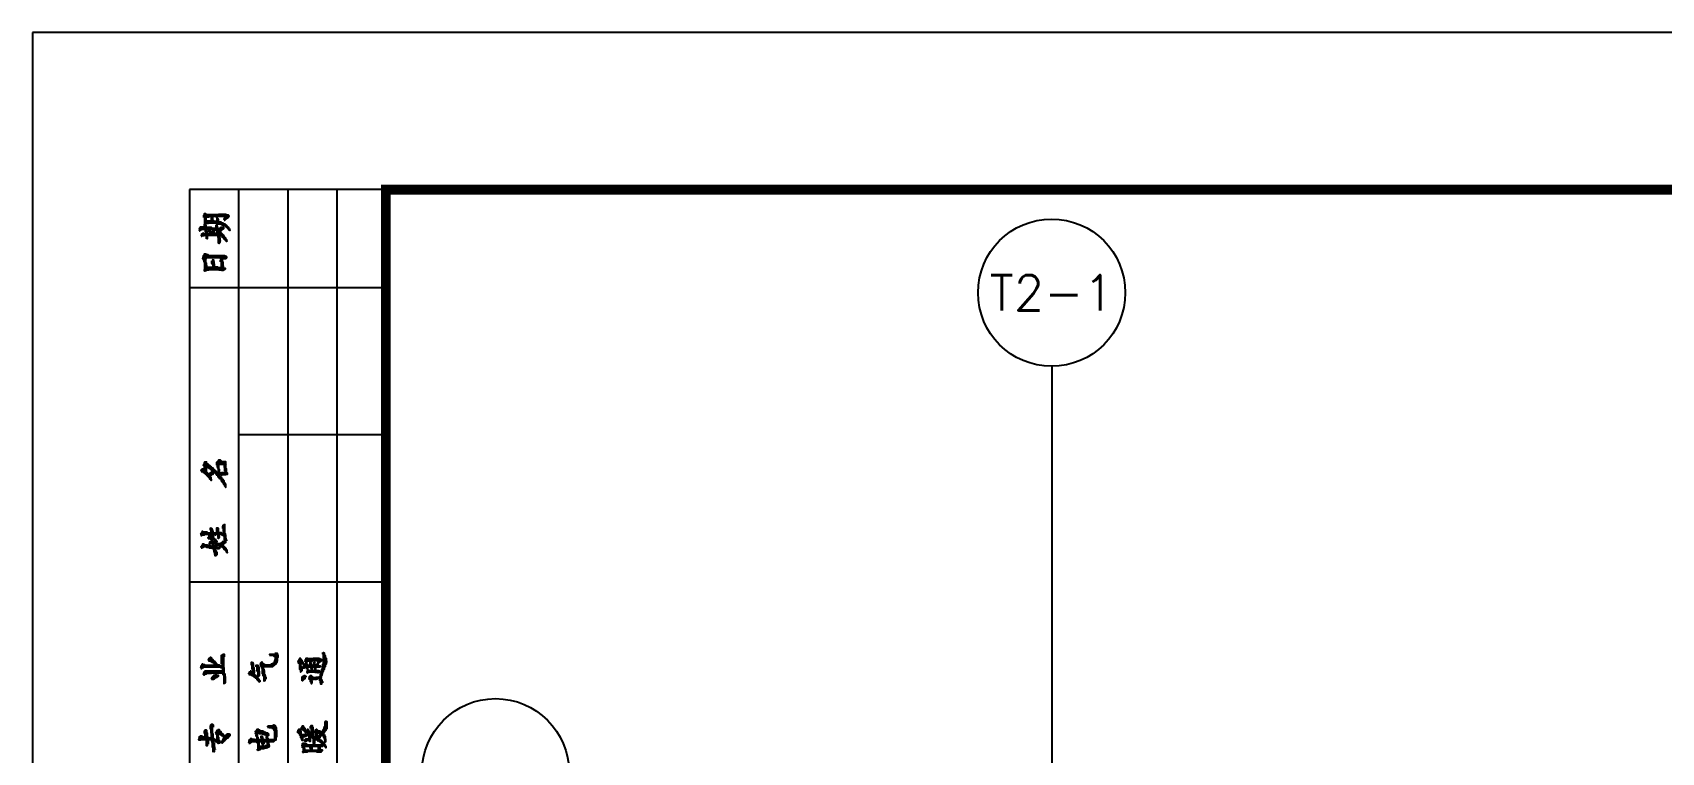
# Model space of a CAD drawing. Header units: inches. Extents: x -10386 to 73614, y -7144 to 52256.
# Drawn here: x -10386 to 6214, y 44922 to 52256 of the extents above; entities that cross this region are included whole.
import ezdxf
from ezdxf.enums import TextEntityAlignment as Align

# ---------------------------------------------------------------- set-up
doc = ezdxf.new("R2010")
doc.units = ezdxf.units.IN
doc.header["$MEASUREMENT"] = 0
doc.layers.add('arch', color=8, linetype='Continuous')
doc.layers.add('TITLE_BLOCK_A1$0$TITLE', color=7, linetype='Continuous')
doc.layers.add('Viewpoint', color=8, linetype='Continuous', plot=False)
doc.styles.add('C-1205-1217-T2 PLAN$0$TXT4', font='romans.shx', dxfattribs={"height": 360})

msp = doc.modelspace()

# ---------------------------------------------------------------- linework, layer by layer
at = {"layer": 'arch', "ltscale": 0.02}
msp.add_lwpolyline([(0, 48856.2), (0, -1780)], dxfattribs=at)
at = {"layer": 'arch', "linetype": 'Continuous'}
for centre in [(0, 49606.2), (-5668.1, 44720)]:
    msp.add_circle(centre, 750, dxfattribs=at)
at = {"layer": 'TITLE_BLOCK_A1$0$TITLE'}
for p, q in [((-10385.9, 52256.5), (-10385.9, -7143.5)), ((73614.1, 52256.5), (-10385.9, 52256.5)), ((-6785.9, 50656.5), (-8785.9, 50656.5)), ((-6785.9, 50656.5), (-8785.9, 50656.5)), ((-8785.9, 50656.5), (-8785.9, 37656.5)), ((-8285.9, 50656.5), (-8285.9, 38656.5)), ((-7785.9, 50656.5), (-7785.9, 38656.5)), ((-7285.9, 50656.5), (-7285.9, 38656.5)), ((-6785.9, 49656.5), (-8785.9, 49656.5)), ((-6785.9, 48156.5), (-8285.9, 48156.5)), ((-6785.9, 46656.5), (-8785.9, 46656.5))]:
    msp.add_line(p, q, dxfattribs=at)
at = {"layer": 'TITLE_BLOCK_A1$0$TITLE', "const_width": 100}
msp.add_lwpolyline([(-6785.9, 50656.5), (-6785.9, -5543.5), (72114.1, -5543.5), (72114.1, 50656.5), (-6785.9, 50656.5)], dxfattribs=at)
at = {"layer": 'TITLE_BLOCK_A1$0$TITLE'}
for points in [[(-8689.1, 50237), (-8683.6, 50237), (-8678.2, 50242.4), (-8672.7, 50242.4), (-8689.1, 50242.4), (-8683.6, 50247.9), (-8667.2, 50247.9), (-8661.8, 50253.4), (-8683.6, 50253.4), (-8601.6, 50253.4), (-8519.6, 50253.4), (-8497.7, 50253.4), (-8497.7, 50258.9), (-8579.7, 50258.9), (-8661.8, 50258.9), (-8683.6, 50258.9), (-8683.6, 50264.3), (-8601.6, 50264.3), (-8519.6, 50264.3), (-8497.7, 50264.3), (-8497.7, 50269.8), (-8497.7, 50275.3), (-8503.2, 50269.8), (-8503.2, 50351.8), (-8503.2, 50373.7), (-8508.6, 50368.2), (-8508.6, 50373.7), (-8508.6, 50291.7), (-8508.6, 50220.6), (-8503.2, 50215.1), (-8503.2, 50187.8), (-8503.2, 50247.9), (-8497.7, 50247.9), (-8497.7, 50171.4), (-8492.2, 50165.9), (-8492.2, 50111.2), (-8492.2, 50193.2), (-8492.2, 50242.4), (-8492.2, 50193.2), (-8486.8, 50193.2), (-8486.8, 50111.2), (-8481.3, 50111.2), (-8481.3, 50176.8), (-8481.3, 50165.9), (-8475.8, 50165.9), (-8475.8, 50116.7), (-8475.8, 50133.1), (-8470.4, 50133.1), (-8470.4, 50138.5)], [(-8678.2, 50269.8), (-8596.1, 50269.8), (-8563.3, 50269.8), (-8612.5, 50269.8), (-8612.5, 50275.3), (-8678.2, 50275.3), (-8634.4, 50275.3), (-8634.4, 50280.7), (-8634.4, 50302.6), (-8628.9, 50308.1), (-8628.9, 50280.7), (-8628.9, 50362.8), (-8628.9, 50412), (-8623.5, 50412), (-8623.5, 50329.9), (-8623.5, 50308.1), (-8618, 50308.1), (-8618, 50390.1), (-8618, 50406.5), (-8612.5, 50406.5)], [(-8639.9, 50373.7), (-8639.9, 50395.6), (-8634.4, 50401), (-8634.4, 50412), (-8634.4, 50357.3)], [(-8612.5, 50379.2), (-8585.2, 50379.2), (-8579.7, 50384.6), (-8612.5, 50384.6), (-8530.5, 50384.6), (-8448.5, 50384.6), (-8382.9, 50384.6), (-8388.3, 50390.1), (-8470.4, 50390.1), (-8552.4, 50390.1), (-8612.5, 50390.1), (-8612.5, 50395.6), (-8530.5, 50395.6), (-8448.5, 50395.6), (-8388.3, 50395.6), (-8404.7, 50395.6), (-8404.7, 50401), (-8486.8, 50401), (-8568.8, 50401), (-8612.5, 50401)], [(-8612.5, 50324.5), (-8530.5, 50324.5), (-8464.9, 50324.5), (-8492.2, 50324.5), (-8492.2, 50329.9), (-8492.2, 50351.8), (-8497.7, 50346.4), (-8497.7, 50329.9), (-8497.7, 50362.8), (-8497.7, 50308.1), (-8492.2, 50308.1)], [(-8612.5, 50329.9), (-8530.5, 50329.9), (-8519.6, 50329.9), (-8546.9, 50329.9), (-8546.9, 50335.4), (-8612.5, 50335.4), (-8612.5, 50340.9)], [(-8612.5, 50313.5), (-8596.1, 50313.5), (-8590.7, 50319), (-8612.5, 50319), (-8530.5, 50319), (-8453.9, 50319), (-8448.5, 50313.5), (-8443, 50313.5), (-8525, 50313.5), (-8563.3, 50313.5)], [(-8563.3, 50340.9), (-8563.3, 50379.2), (-8557.9, 50379.2), (-8557.9, 50340.9), (-8552.4, 50340.9), (-8552.4, 50373.7), (-8552.4, 50346.4), (-8546.9, 50346.4), (-8546.9, 50340.9)], [(-8492.2, 50313.5), (-8503.2, 50302.6)], [(-8492.2, 50406.5), (-8415.7, 50406.5)], [(-8486.8, 50308.1), (-8426.6, 50308.1), (-8421.1, 50302.6), (-8464.9, 50302.6), (-8453.9, 50302.6), (-8453.9, 50297.1), (-8415.7, 50297.1), (-8410.2, 50291.7), (-8404.7, 50291.7), (-8443, 50291.7), (-8426.6, 50291.7), (-8426.6, 50286.2), (-8404.7, 50286.2), (-8399.3, 50280.7), (-8421.1, 50280.7), (-8415.7, 50275.3)], [(-8432.1, 50346.4), (-8426.6, 50346.4), (-8421.1, 50351.8), (-8432.1, 50351.8), (-8432.1, 50357.3), (-8415.7, 50357.3), (-8410.2, 50362.8), (-8404.7, 50362.8), (-8432.1, 50362.8), (-8426.6, 50368.2), (-8399.3, 50368.2), (-8393.8, 50373.7), (-8426.6, 50373.7), (-8426.6, 50379.2), (-8382.9, 50379.2)], [(-8667.2, 50182.3), (-8661.8, 50182.3), (-8656.3, 50187.8), (-8667.2, 50187.8), (-8639.9, 50187.8), (-8634.4, 50193.2), (-8661.8, 50193.2), (-8579.7, 50193.2), (-8508.6, 50193.2), (-8508.6, 50198.7), (-8590.7, 50198.7), (-8661.8, 50198.7), (-8661.8, 50204.2), (-8579.7, 50204.2), (-8508.6, 50204.2), (-8530.5, 50204.2), (-8530.5, 50209.6), (-8530.5, 50226), (-8536, 50220.6), (-8536, 50209.6), (-8536, 50237), (-8541.4, 50231.5), (-8541.4, 50247.9), (-8541.4, 50209.6), (-8546.9, 50215.1), (-8546.9, 50209.6), (-8546.9, 50247.9)], [(-8656.3, 50209.6), (-8590.7, 50209.6), (-8607.1, 50209.6), (-8607.1, 50215.1), (-8607.1, 50231.5), (-8612.5, 50226), (-8612.5, 50215.1), (-8612.5, 50247.9), (-8618, 50242.4), (-8618, 50247.9), (-8618, 50215.1), (-8623.5, 50220.6)], [(-8650.8, 50215.1), (-8645.4, 50215.1)], [(-8628.9, 50242.4), (-8628.9, 50247.9), (-8623.5, 50247.9), (-8623.5, 50226), (-8623.5, 50280.7), (-8618, 50280.7), (-8618, 50291.7), (-8623.5, 50286.2), (-8623.5, 50280.7), (-8623.5, 50297.1)], [(-8612.5, 50154.9), (-8612.5, 50187.8), (-8607.1, 50187.8), (-8607.1, 50154.9), (-8601.6, 50160.4), (-8601.6, 50187.8)], [(-8585.2, 50226), (-8585.2, 50242.4), (-8579.7, 50242.4), (-8579.7, 50209.6), (-8574.3, 50209.6), (-8574.3, 50237), (-8568.8, 50231.5), (-8568.8, 50209.6)], [(-8536, 50247.9), (-8514.1, 50247.9)], [(-8514.1, 50275.3), (-8514.1, 50297.1)], [(-8481.3, 50237), (-8481.3, 50247.9), (-8475.8, 50253.4), (-8475.8, 50264.3), (-8475.8, 50237), (-8470.4, 50237), (-8470.4, 50269.8), (-8464.9, 50275.3), (-8464.9, 50237), (-8459.4, 50242.4), (-8459.4, 50275.3), (-8453.9, 50275.3), (-8453.9, 50253.4), (-8448.5, 50253.4), (-8448.5, 50275.3), (-8443, 50275.3), (-8443, 50253.4), (-8437.5, 50258.9), (-8437.5, 50275.3)], [(-8475.8, 50187.8), (-8437.5, 50187.8), (-8443, 50193.2), (-8475.8, 50193.2), (-8475.8, 50198.7), (-8448.5, 50198.7), (-8453.9, 50204.2), (-8475.8, 50204.2), (-8475.8, 50209.6), (-8459.4, 50209.6), (-8464.9, 50215.1), (-8475.8, 50215.1), (-8470.4, 50220.6), (-8464.9, 50220.6)], [(-8459.4, 50176.8), (-8432.1, 50176.8), (-8432.1, 50182.3), (-8459.4, 50182.3)], [(-8448.5, 50171.4), (-8443, 50165.9), (-8443, 50171.4), (-8437.5, 50171.4), (-8437.5, 50154.9), (-8432.1, 50154.9), (-8432.1, 50171.4), (-8426.6, 50171.4), (-8426.6, 50149.5), (-8421.1, 50144), (-8421.1, 50138.5), (-8421.1, 50165.9), (-8421.1, 50149.5), (-8415.7, 50149.5), (-8415.7, 50133.1), (-8410.2, 50127.6), (-8410.2, 50149.5), (-8410.2, 50133.1), (-8404.7, 50133.1), (-8404.7, 50127.6)], [(-8410.2, 50275.3), (-8404.7, 50269.8), (-8404.7, 50275.3), (-8399.3, 50275.3), (-8399.3, 50264.3), (-8393.8, 50258.9), (-8393.8, 50275.3), (-8388.3, 50275.3), (-8388.3, 50253.4), (-8382.9, 50247.9), (-8382.9, 50242.4), (-8382.9, 50258.9), (-8377.4, 50253.4), (-8377.4, 50242.4), (-8371.9, 50242.4), (-8371.9, 50247.9)], [(-8650.8, 49947.1), (-8623.5, 49947.1), (-8618, 49952.6), (-8650.8, 49952.6), (-8650.8, 49958.1), (-8612.5, 49958.1), (-8607.1, 49963.5), (-8650.8, 49963.5), (-8568.8, 49963.5), (-8486.8, 49963.5), (-8404.7, 49963.5), (-8404.7, 49969), (-8486.8, 49969), (-8568.8, 49969), (-8650.8, 49969), (-8645.4, 49974.5), (-8563.3, 49974.5), (-8481.3, 49974.5), (-8410.2, 49974.5), (-8421.1, 49974.5), (-8421.1, 49979.9), (-8503.2, 49979.9), (-8585.2, 49979.9), (-8645.4, 49979.9), (-8645.4, 49985.4), (-8563.3, 49985.4), (-8481.3, 49985.4), (-8426.6, 49985.4)], [(-8645.4, 49936.2), (-8645.4, 49941.7), (-8639.9, 49941.7), (-8639.9, 49925.3), (-8634.4, 49919.8), (-8634.4, 49941.7), (-8634.4, 49887), (-8628.9, 49881.5), (-8628.9, 49826.8), (-8628.9, 49908.9), (-8628.9, 49990.9), (-8628.9, 50001.8), (-8623.5, 50001.8), (-8623.5, 49919.8), (-8623.5, 49837.8), (-8623.5, 49832.3), (-8618, 49832.3), (-8618, 49908.9), (-8618, 49887), (-8612.5, 49887), (-8612.5, 49832.3), (-8607.1, 49837.8), (-8590.7, 49837.8), (-8585.2, 49843.2), (-8607.1, 49843.2), (-8525, 49843.2), (-8443, 49843.2), (-8426.6, 49843.2), (-8421.1, 49848.7), (-8503.2, 49848.7), (-8585.2, 49848.7), (-8634.4, 49848.7)], [(-8639.9, 49990.9), (-8596.1, 49990.9), (-8612.5, 49990.9), (-8612.5, 49996.4), (-8634.4, 49996.4), (-8634.4, 50001.8), (-8618, 50001.8)], [(-8634.4, 49826.8), (-8634.4, 49843.2)], [(-8607.1, 49854.2), (-8525, 49854.2), (-8443, 49854.2), (-8421.1, 49854.2), (-8437.5, 49854.2), (-8437.5, 49859.6), (-8519.6, 49859.6), (-8601.6, 49859.6), (-8607.1, 49859.6), (-8596.1, 49859.6), (-8596.1, 49865.1), (-8514.1, 49865.1), (-8497.7, 49865.1), (-8530.5, 49865.1), (-8530.5, 49870.6), (-8530.5, 49897.9), (-8536, 49892.4), (-8536, 49870.6), (-8536, 49919.8), (-8541.4, 49914.3), (-8541.4, 49941.7), (-8541.4, 49870.6), (-8546.9, 49876), (-8546.9, 49870.6), (-8546.9, 49941.7), (-8552.4, 49936.2), (-8552.4, 49892.4), (-8552.4, 49903.4), (-8557.9, 49903.4), (-8557.9, 49930.7)], [(-8486.8, 49837.8), (-8437.5, 49837.8), (-8443, 49832.3), (-8459.4, 49832.3)], [(-8475.8, 49958.1), (-8410.2, 49958.1), (-8421.1, 49958.1), (-8421.1, 49952.6), (-8459.4, 49952.6), (-8464.9, 49947.1)], [(-8470.4, 49919.8), (-8470.4, 49936.2), (-8464.9, 49941.7), (-8464.9, 49897.9), (-8459.4, 49892.4), (-8459.4, 49865.1), (-8459.4, 49947.1), (-8453.9, 49947.1), (-8453.9, 49865.1), (-8448.5, 49865.1), (-8448.5, 49919.8), (-8448.5, 49881.5), (-8443, 49881.5), (-8443, 49865.1)], [(-8448.5, 49947.1), (-8443, 49947.1)], [(-8667.2, 47784), (-8612.5, 47784), (-8618, 47789.5), (-8667.2, 47789.5), (-8667.2, 47795), (-8612.5, 47795), (-8612.5, 47800.4), (-8667.2, 47800.4), (-8661.8, 47805.9), (-8612.5, 47805.9), (-8612.5, 47811.4), (-8612.5, 47882.5), (-8618, 47877), (-8618, 47882.5), (-8618, 47800.4), (-8618, 47756.7), (-8612.5, 47751.2), (-8612.5, 47745.8), (-8568.8, 47745.8), (-8563.3, 47751.2), (-8612.5, 47751.2), (-8612.5, 47756.7), (-8612.5, 47778.6), (-8607.1, 47773.1), (-8607.1, 47740.3), (-8601.6, 47740.3), (-8601.6, 47767.6), (-8596.1, 47762.2), (-8596.1, 47729.3), (-8590.7, 47723.9), (-8590.7, 47740.3), (-8585.2, 47740.3), (-8585.2, 47723.9), (-8579.7, 47718.4), (-8579.7, 47707.5), (-8579.7, 47767.6), (-8574.3, 47773.1), (-8503.2, 47773.1), (-8508.6, 47778.6), (-8563.3, 47778.6), (-8546.9, 47778.6), (-8546.9, 47784), (-8514.1, 47784), (-8519.6, 47789.5), (-8552.4, 47789.5), (-8557.9, 47795), (-8563.3, 47795), (-8525, 47795), (-8530.5, 47800.4), (-8563.3, 47800.4), (-8568.8, 47805.9), (-8536, 47805.9), (-8541.4, 47811.4), (-8579.7, 47811.4), (-8585.2, 47816.8), (-8590.7, 47816.8), (-8546.9, 47816.8), (-8557.9, 47816.8), (-8557.9, 47822.3), (-8596.1, 47822.3), (-8601.6, 47827.8), (-8607.1, 47827.8), (-8563.3, 47827.8), (-8568.8, 47833.3), (-8634.4, 47833.3), (-8634.4, 47838.7), (-8574.3, 47838.7), (-8579.7, 47844.2), (-8645.4, 47844.2), (-8645.4, 47849.7), (-8590.7, 47849.7), (-8596.1, 47855.1), (-8645.4, 47855.1), (-8639.9, 47860.6), (-8596.1, 47860.6), (-8623.5, 47860.6), (-8623.5, 47866.1), (-8623.5, 47882.5), (-8628.9, 47877), (-8628.9, 47882.5), (-8628.9, 47800.4), (-8628.9, 47762.2), (-8623.5, 47756.7), (-8623.5, 47827.8)], [(-8661.8, 47811.4), (-8639.9, 47811.4)], [(-8634.4, 47822.3), (-8634.4, 47877)], [(-8525, 47762.2), (-8443, 47762.2), (-8399.3, 47762.2), (-8399.3, 47767.6), (-8481.3, 47767.6), (-8525, 47767.6), (-8492.2, 47767.6), (-8492.2, 47773.1), (-8492.2, 47855.1), (-8492.2, 47898.9), (-8486.8, 47904.3), (-8475.8, 47904.3), (-8470.4, 47898.9), (-8486.8, 47898.9), (-8486.8, 47893.4)], [(-8508.6, 47849.7), (-8508.6, 47877), (-8503.2, 47882.5), (-8503.2, 47833.3), (-8497.7, 47827.8), (-8497.7, 47816.8), (-8497.7, 47887.9)], [(-8503.2, 47740.3), (-8503.2, 47745.8), (-8497.7, 47745.8), (-8497.7, 47734.8), (-8492.2, 47729.3), (-8492.2, 47723.9), (-8492.2, 47745.8), (-8486.8, 47745.8), (-8486.8, 47723.9), (-8481.3, 47718.4), (-8481.3, 47800.4), (-8481.3, 47805.9), (-8486.8, 47800.4), (-8486.8, 47773.1), (-8486.8, 47844.2)], [(-8486.8, 47855.1), (-8486.8, 47860.6), (-8415.7, 47860.6), (-8415.7, 47866.1), (-8486.8, 47866.1), (-8486.8, 47871.5), (-8415.7, 47871.5), (-8415.7, 47877), (-8486.8, 47877), (-8486.8, 47882.5), (-8415.7, 47882.5), (-8459.4, 47882.5), (-8459.4, 47887.9), (-8486.8, 47887.9), (-8481.3, 47893.4), (-8464.9, 47893.4)], [(-8459.4, 47773.1), (-8404.7, 47773.1), (-8410.2, 47778.6), (-8410.2, 47811.4), (-8415.7, 47805.9), (-8415.7, 47778.6), (-8415.7, 47855.1), (-8421.1, 47849.7), (-8421.1, 47855.1), (-8421.1, 47778.6), (-8426.6, 47784)], [(-8437.5, 47849.7), (-8437.5, 47855.1), (-8432.1, 47855.1), (-8432.1, 47827.8), (-8426.6, 47822.3), (-8426.6, 47789.5), (-8426.6, 47855.1)], [(-8650.8, 47778.6), (-8634.4, 47778.6), (-8634.4, 47773.1), (-8645.4, 47773.1), (-8634.4, 47773.1), (-8634.4, 47767.6)], [(-8574.3, 47756.7), (-8546.9, 47756.7), (-8546.9, 47762.2), (-8574.3, 47762.2), (-8574.3, 47767.6), (-8541.4, 47767.6)], [(-8574.3, 47707.5), (-8574.3, 47729.3), (-8568.8, 47723.9), (-8568.8, 47696.5), (-8563.3, 47696.5), (-8563.3, 47707.5)], [(-8519.6, 47756.7), (-8437.5, 47756.7), (-8399.3, 47756.7), (-8421.1, 47756.7), (-8421.1, 47751.2), (-8503.2, 47751.2), (-8508.6, 47751.2), (-8508.6, 47745.8)], [(-8475.8, 47707.5), (-8475.8, 47745.8), (-8470.4, 47745.8)], [(-8470.4, 47702), (-8470.4, 47729.3), (-8464.9, 47723.9), (-8464.9, 47696.5), (-8459.4, 47691.1), (-8459.4, 47685.6), (-8459.4, 47723.9), (-8459.4, 47707.5), (-8453.9, 47707.5), (-8453.9, 47674.7), (-8448.5, 47669.2), (-8448.5, 47707.5), (-8448.5, 47696.5), (-8443, 47696.5), (-8443, 47663.7), (-8437.5, 47658.3), (-8437.5, 47652.8), (-8437.5, 47691.1), (-8437.5, 47674.7), (-8432.1, 47674.7), (-8432.1, 47647.3), (-8426.6, 47641.8), (-8426.6, 47636.4), (-8426.6, 47669.2), (-8426.6, 47658.3), (-8421.1, 47658.3), (-8421.1, 47625.4), (-8415.7, 47625.4), (-8415.7, 47636.4)], [(-8464.9, 47745.8), (-8453.9, 47745.8)], [(-8672.7, 47133.3), (-8661.8, 47133.3), (-8656.3, 47138.7), (-8672.7, 47138.7), (-8634.4, 47138.7), (-8628.9, 47144.2), (-8672.7, 47144.2), (-8421.1, 47144.2), (-8421.1, 47149.7), (-8672.7, 47149.7), (-8667.2, 47155.1), (-8585.2, 47155.1), (-8503.2, 47155.1), (-8426.6, 47155.1), (-8426.6, 47160.6), (-8426.6, 47242.6), (-8432.1, 47237.2), (-8432.1, 47242.6), (-8432.1, 47160.6), (-8432.1, 47089.5), (-8426.6, 47084), (-8426.6, 47056.7), (-8426.6, 47138.7), (-8421.1, 47138.7), (-8421.1, 47056.7), (-8421.1, 47067.6), (-8415.7, 47067.6), (-8415.7, 47105.9), (-8415.7, 47089.5), (-8410.2, 47089.5), (-8410.2, 47078.6)], [(-8667.2, 47160.6), (-8585.2, 47160.6), (-8503.2, 47160.6), (-8459.4, 47160.6), (-8492.2, 47160.6), (-8492.2, 47166.1), (-8492.2, 47204.3), (-8497.7, 47198.9), (-8497.7, 47209.8), (-8497.7, 47127.8), (-8497.7, 47116.8), (-8492.2, 47111.4), (-8492.2, 47100.4), (-8492.2, 47138.7), (-8486.8, 47138.7), (-8486.8, 47105.9), (-8486.8, 47116.8), (-8481.3, 47116.8), (-8481.3, 47122.3)], [(-8667.2, 47166.1), (-8607.1, 47166.1), (-8650.8, 47166.1), (-8650.8, 47171.5), (-8661.8, 47171.5)], [(-8596.1, 47100.4), (-8536, 47100.4), (-8541.4, 47105.9), (-8596.1, 47105.9), (-8596.1, 47111.4), (-8541.4, 47111.4), (-8541.4, 47116.8), (-8541.4, 47122.3), (-8546.9, 47116.8), (-8546.9, 47177), (-8552.4, 47171.5), (-8552.4, 47166.1), (-8552.4, 47193.4), (-8557.9, 47187.9), (-8557.9, 47204.3), (-8557.9, 47122.3), (-8552.4, 47116.8), (-8552.4, 47138.7), (-8552.4, 47095), (-8546.9, 47095), (-8525, 47095), (-8519.6, 47089.5), (-8557.9, 47089.5), (-8563.3, 47095), (-8574.3, 47095), (-8552.4, 47095)], [(-8574.3, 47187.9), (-8574.3, 47204.3), (-8568.8, 47209.8), (-8568.8, 47171.5), (-8563.3, 47166.1), (-8563.3, 47209.8)], [(-8508.6, 47166.1), (-8508.6, 47209.8), (-8503.2, 47209.8), (-8503.2, 47138.7)], [(-8448.5, 47204.3), (-8448.5, 47226.2), (-8443, 47231.7), (-8443, 47237.2), (-8443, 47177), (-8437.5, 47171.5), (-8437.5, 47160.6), (-8437.5, 47242.6)], [(-8667.2, 47007.5), (-8656.3, 47007.5), (-8650.8, 47012.9), (-8645.4, 47012.9), (-8667.2, 47012.9), (-8667.2, 47018.4), (-8585.2, 47018.4), (-8519.6, 47018.4), (-8514.1, 47012.9), (-8503.2, 47012.9), (-8585.2, 47012.9), (-8612.5, 47012.9), (-8585.2, 47012.9), (-8585.2, 47007.5), (-8503.2, 47007.5), (-8475.8, 47007.5), (-8475.8, 47012.9)], [(-8661.8, 47023.9), (-8579.7, 47023.9), (-8563.3, 47023.9), (-8579.7, 47023.9), (-8579.7, 47029.3), (-8661.8, 47029.3), (-8656.3, 47034.8), (-8601.6, 47034.8), (-8634.4, 47034.8), (-8634.4, 47040.3), (-8650.8, 47040.3), (-8650.8, 47045.8), (-8639.9, 47045.8)], [(-8596.1, 47116.8), (-8563.3, 47116.8), (-8568.8, 47122.3), (-8596.1, 47122.3)], [(-8585.2, 47045.8), (-8579.7, 47045.8), (-8574.3, 47051.2), (-8585.2, 47051.2), (-8503.2, 47051.2), (-8486.8, 47051.2), (-8481.3, 47045.8), (-8437.5, 47045.8), (-8519.6, 47045.8), (-8552.4, 47045.8), (-8552.4, 47040.3)], [(-8579.7, 47056.7), (-8508.6, 47056.7), (-8525, 47056.7), (-8525, 47062.2), (-8579.7, 47062.2), (-8579.7, 47067.6), (-8541.4, 47067.6), (-8563.3, 47067.6), (-8563.3, 47073.1), (-8574.3, 47073.1)], [(-8557.9, 47133.3), (-8568.8, 47144.2)], [(-8557.9, 47002), (-8475.8, 47002), (-8486.8, 47002), (-8486.8, 46996.5), (-8508.6, 46996.5)], [(-8546.9, 46996.5), (-8546.9, 47040.3), (-8541.4, 47040.3), (-8541.4, 46985.6), (-8536, 46980.1), (-8536, 46963.7), (-8536, 47029.3), (-8536, 46996.5), (-8530.5, 46996.5), (-8530.5, 46941.8), (-8525, 46936.4), (-8525, 46925.4), (-8525, 46996.5), (-8525, 46980.1), (-8519.6, 46980.1), (-8519.6, 46925.4), (-8514.1, 46930.9), (-8514.1, 46974.7), (-8514.1, 46963.7), (-8508.6, 46963.7), (-8508.6, 46930.9)], [(-8536, 47084), (-8514.1, 47084), (-8514.1, 47078.6)], [(-8530.5, 47138.7), (-8519.6, 47138.7)], [(-8525, 47078.6), (-8519.6, 47078.6)], [(-8525, 47073.1), (-8508.6, 47073.1), (-8508.6, 47067.6), (-8514.1, 47067.6)], [(-8525, 47040.3), (-8443, 47040.3), (-8448.5, 47034.8), (-8508.6, 47034.8), (-8486.8, 47034.8), (-8486.8, 47029.3), (-8448.5, 47029.3), (-8443, 47023.9), (-8437.5, 47023.9), (-8481.3, 47023.9), (-8486.8, 47018.4)], [(-8497.7, 47100.4), (-8497.7, 47105.9)], [(-8492.2, 47012.9), (-8481.3, 47012.9), (-8475.8, 47018.4), (-8481.3, 47018.4), (-8432.1, 47018.4), (-8426.6, 47012.9), (-8453.9, 47012.9), (-8448.5, 47007.5)], [(-8470.4, 47051.2), (-8432.1, 47051.2), (-8432.1, 47056.7), (-8459.4, 47056.7), (-8459.4, 47062.2), (-8432.1, 47062.2), (-8432.1, 47067.6), (-8453.9, 47067.6)], [(-8459.4, 47138.7), (-8437.5, 47138.7)], [(-8443, 47002), (-8443, 47007.5), (-8437.5, 47007.5), (-8437.5, 46996.5), (-8432.1, 46991.1), (-8432.1, 47007.5), (-8426.6, 47007.5), (-8426.6, 46985.6), (-8421.1, 46980.1), (-8421.1, 47007.5), (-8415.7, 47002), (-8415.7, 46974.7), (-8410.2, 46969.2), (-8410.2, 46963.7), (-8410.2, 46991.1), (-8404.7, 46985.6), (-8404.7, 46958.3), (-8399.3, 46958.3), (-8399.3, 46963.7)], [(-8437.5, 47122.3), (-8437.5, 47133.3)], [(-8672.7, 45776.9), (-8661.8, 45776.9), (-8656.3, 45782.4), (-8672.7, 45782.4), (-8672.7, 45787.9), (-8645.4, 45787.9), (-8639.9, 45793.3), (-8672.7, 45793.3), (-8590.7, 45793.3), (-8508.6, 45793.3), (-8437.5, 45793.3), (-8437.5, 45798.8), (-8519.6, 45798.8), (-8601.6, 45798.8), (-8667.2, 45798.8), (-8667.2, 45804.3), (-8585.2, 45804.3), (-8503.2, 45804.3), (-8437.5, 45804.3), (-8437.5, 45809.7), (-8437.5, 45891.8), (-8437.5, 45924.6), (-8432.1, 45924.6), (-8432.1, 45897.2)], [(-8667.2, 45815.2), (-8628.9, 45815.2), (-8650.8, 45815.2), (-8650.8, 45820.7), (-8661.8, 45820.7)], [(-8596.1, 45859), (-8541.4, 45859), (-8546.9, 45864.4), (-8596.1, 45864.4), (-8590.7, 45869.9), (-8552.4, 45869.9), (-8557.9, 45875.4), (-8590.7, 45875.4), (-8585.2, 45880.8), (-8557.9, 45880.8), (-8563.3, 45886.3), (-8579.7, 45886.3), (-8574.3, 45891.8), (-8568.8, 45891.8)], [(-8590.7, 45853.5), (-8536, 45853.5), (-8530.5, 45848), (-8568.8, 45848), (-8563.3, 45842.5)], [(-8557.9, 45842.5), (-8525, 45842.5), (-8519.6, 45837.1), (-8546.9, 45837.1), (-8541.4, 45831.6), (-8536, 45826.1), (-8508.6, 45826.1), (-8514.1, 45831.6), (-8536, 45831.6)], [(-8525, 45820.7), (-8508.6, 45820.7), (-8508.6, 45815.2), (-8519.6, 45815.2)], [(-8459.4, 45820.7), (-8459.4, 45902.7), (-8459.4, 45913.6), (-8453.9, 45913.6), (-8453.9, 45831.6), (-8453.9, 45809.7), (-8448.5, 45809.7), (-8448.5, 45891.8), (-8448.5, 45919.1), (-8443, 45924.6), (-8443, 45842.5), (-8443, 45760.5), (-8443, 45711.3), (-8443, 45755), (-8448.5, 45755), (-8448.5, 45782.4)], [(-8183.6, 45716.8), (-8123.5, 45716.8), (-8128.9, 45722.2), (-8183.6, 45722.2), (-8183.6, 45727.7), (-8128.9, 45727.7), (-8123.5, 45733.2), (-8123.5, 45755), (-8128.9, 45749.6), (-8128.9, 45733.2), (-8128.9, 45782.4), (-8134.4, 45776.9), (-8134.4, 45733.2), (-8134.4, 45815.2), (-8134.4, 45826.1), (-8139.9, 45820.7), (-8139.9, 45837.1), (-8139.9, 45755), (-8139.9, 45738.6)], [(-8156.3, 45809.7), (-8156.3, 45842.5), (-8150.8, 45842.5), (-8150.8, 45776.9), (-8145.4, 45771.5), (-8145.4, 45760.5), (-8145.4, 45842.5)], [(-8063.3, 45804.3), (-7981.3, 45804.3), (-7932.1, 45804.3), (-7926.6, 45809.7), (-7921.1, 45809.7), (-8003.2, 45809.7), (-8063.3, 45809.7), (-8063.3, 45815.2), (-8014.1, 45815.2), (-8025, 45815.2), (-8025, 45820.7), (-8063.3, 45820.7), (-8063.3, 45826.1), (-8030.5, 45826.1), (-8041.4, 45826.1), (-8041.4, 45831.6), (-8063.3, 45831.6), (-8057.9, 45837.1), (-8046.9, 45837.1), (-8046.9, 45842.5), (-8052.4, 45842.5)], [(-7970.4, 45913.6), (-7888.3, 45913.6), (-7882.9, 45913.6), (-7888.3, 45919.1), (-7970.4, 45919.1), (-7937.5, 45919.1), (-7937.5, 45924.6), (-7888.3, 45924.6), (-7888.3, 45930), (-7915.7, 45930)], [(-7964.9, 45815.2), (-7915.7, 45815.2), (-7910.2, 45820.7), (-7953.9, 45820.7), (-7943, 45820.7), (-7943, 45826.1), (-7904.7, 45826.1), (-7904.7, 45831.6), (-7932.1, 45831.6), (-7926.6, 45837.1), (-7899.3, 45837.1), (-7893.8, 45842.5), (-7921.1, 45842.5), (-7921.1, 45848), (-7893.8, 45848), (-7888.3, 45853.5), (-7915.7, 45853.5), (-7915.7, 45859), (-7888.3, 45859), (-7888.3, 45864.4), (-7915.7, 45864.4), (-7910.2, 45869.9), (-7888.3, 45869.9), (-7888.3, 45875.4), (-7910.2, 45875.4), (-7910.2, 45880.8), (-7888.3, 45880.8), (-7888.3, 45886.3), (-7910.2, 45886.3), (-7910.2, 45891.8), (-7882.9, 45891.8), (-7882.9, 45897.2), (-7915.7, 45897.2), (-7921.1, 45902.7), (-7926.6, 45902.7), (-7882.9, 45902.7), (-7882.9, 45908.2), (-7943, 45908.2)], [(-7678.2, 45837.1), (-7628.9, 45837.1), (-7634.4, 45842.5), (-7678.2, 45842.5), (-7678.2, 45848), (-7634.4, 45848), (-7639.9, 45853.5), (-7678.2, 45853.5), (-7672.7, 45859), (-7639.9, 45859), (-7645.4, 45864.4), (-7672.7, 45864.4), (-7667.2, 45869.9), (-7650.8, 45869.9), (-7650.8, 45875.4), (-7661.8, 45875.4), (-7661.8, 45880.8), (-7650.8, 45880.8)], [(-7672.7, 45826.1), (-7672.7, 45831.6), (-7667.2, 45831.6), (-7667.2, 45798.8), (-7661.8, 45793.3), (-7661.8, 45766), (-7661.8, 45831.6), (-7656.3, 45826.1), (-7656.3, 45744.1), (-7650.8, 45744.1), (-7650.8, 45804.3), (-7650.8, 45787.9), (-7645.4, 45787.9), (-7645.4, 45749.6), (-7639.9, 45755), (-7639.9, 45776.9)], [(-7645.4, 45831.6), (-7623.5, 45831.6), (-7618, 45826.1), (-7639.9, 45826.1), (-7634.4, 45820.7)], [(-7628.9, 45820.7), (-7585.2, 45820.7), (-7585.2, 45826.1)], [(-7607.1, 45842.5), (-7590.7, 45842.5), (-7585.2, 45848), (-7607.1, 45848), (-7607.1, 45853.5), (-7536, 45853.5), (-7530.5, 45859), (-7607.1, 45859), (-7525, 45859), (-7443, 45859), (-7437.5, 45859), (-7437.5, 45864.4), (-7519.6, 45864.4), (-7601.6, 45864.4), (-7607.1, 45864.4), (-7601.6, 45869.9), (-7519.6, 45869.9), (-7443, 45869.9), (-7453.9, 45869.9), (-7453.9, 45875.4), (-7536, 45875.4), (-7596.1, 45875.4), (-7596.1, 45880.8), (-7579.7, 45880.8)], [(-7601.6, 45831.6), (-7590.7, 45831.6), (-7590.7, 45837.1), (-7601.6, 45837.1)], [(-7596.1, 45826.1), (-7590.7, 45826.1)], [(-7568.8, 45673), (-7486.8, 45673), (-7481.3, 45673), (-7475.8, 45678.5), (-7448.5, 45678.5), (-7530.5, 45678.5), (-7568.8, 45678.5), (-7563.3, 45684), (-7481.3, 45684), (-7448.5, 45684), (-7443, 45689.4), (-7443, 45749.6), (-7437.5, 45755), (-7437.5, 45771.5), (-7437.5, 45705.8), (-7437.5, 45722.2), (-7432.1, 45722.2), (-7432.1, 45798.8), (-7426.6, 45804.3), (-7426.6, 45820.7), (-7426.6, 45738.6), (-7426.6, 45749.6), (-7421.1, 45749.6), (-7421.1, 45831.6), (-7421.1, 45913.6), (-7421.1, 45941), (-7415.7, 45935.5), (-7415.7, 45853.5), (-7415.7, 45771.5), (-7415.7, 45766), (-7415.7, 45782.4), (-7410.2, 45782.4), (-7410.2, 45864.4), (-7410.2, 45919.1), (-7410.2, 45908.2), (-7404.7, 45908.2), (-7404.7, 45826.1), (-7404.7, 45793.3), (-7404.7, 45809.7), (-7399.3, 45809.7), (-7399.3, 45886.3), (-7393.8, 45880.8), (-7393.8, 45820.7), (-7393.8, 45842.5), (-7388.3, 45842.5), (-7388.3, 45853.5)], [(-7568.8, 45793.3), (-7486.8, 45793.3), (-7453.9, 45793.3), (-7503.2, 45793.3), (-7503.2, 45787.9), (-7503.2, 45766), (-7508.6, 45771.5), (-7508.6, 45766), (-7508.6, 45837.1), (-7514.1, 45831.6), (-7514.1, 45842.5), (-7514.1, 45787.9), (-7514.1, 45815.2), (-7519.6, 45815.2), (-7519.6, 45842.5)], [(-7557.9, 45815.2), (-7557.9, 45842.5), (-7552.4, 45842.5), (-7552.4, 45787.9), (-7546.9, 45782.4), (-7546.9, 45787.9), (-7546.9, 45771.5), (-7541.4, 45766), (-7541.4, 45815.2), (-7546.9, 45815.2), (-7546.9, 45837.1)], [(-7525, 45880.8), (-7464.9, 45880.8)], [(-7481.3, 45826.1), (-7481.3, 45831.6), (-7475.8, 45837.1), (-7475.8, 45826.1), (-7475.8, 45853.5), (-7470.4, 45853.5), (-7470.4, 45831.6), (-7464.9, 45837.1), (-7464.9, 45853.5), (-7459.4, 45853.5), (-7459.4, 45842.5), (-7453.9, 45848), (-7453.9, 45853.5), (-7448.5, 45853.5), (-7448.5, 45848), (-7443, 45853.5)], [(-7426.6, 45924.6), (-7426.6, 45941)], [(-8667.2, 45809.7), (-8585.2, 45809.7), (-8503.2, 45809.7), (-8481.3, 45809.7), (-8503.2, 45809.7), (-8503.2, 45815.2)], [(-8645.4, 45711.3), (-8634.4, 45711.3), (-8628.9, 45716.8), (-8645.4, 45716.8), (-8645.4, 45722.2), (-8612.5, 45722.2), (-8607.1, 45727.7), (-8645.4, 45727.7), (-8563.3, 45727.7), (-8557.9, 45733.2), (-8639.9, 45733.2), (-8557.9, 45733.2), (-8475.8, 45733.2), (-8432.1, 45733.2), (-8432.1, 45738.6), (-8514.1, 45738.6), (-8596.1, 45738.6), (-8639.9, 45738.6), (-8634.4, 45744.1), (-8552.4, 45744.1), (-8470.4, 45744.1), (-8432.1, 45744.1), (-8432.1, 45749.6), (-8514.1, 45749.6), (-8596.1, 45749.6), (-8634.4, 45749.6)], [(-8563.3, 45667.5), (-8541.4, 45667.5), (-8536, 45673), (-8530.5, 45673), (-8563.3, 45673), (-8557.9, 45678.5), (-8525, 45678.5), (-8519.6, 45684), (-8514.1, 45684), (-8557.9, 45684), (-8552.4, 45689.4), (-8503.2, 45689.4), (-8497.7, 45694.9), (-8546.9, 45694.9), (-8546.9, 45700.4), (-8492.2, 45700.4), (-8492.2, 45705.8), (-8541.4, 45705.8), (-8525, 45705.8), (-8525, 45711.3), (-8508.6, 45711.3)], [(-8470.4, 45787.9), (-8437.5, 45787.9), (-8437.5, 45782.4), (-8437.5, 45700.4), (-8437.5, 45623.8), (-8432.1, 45623.8), (-8432.1, 45705.8), (-8432.1, 45727.7), (-8426.6, 45722.2), (-8426.6, 45640.2), (-8426.6, 45629.3), (-8421.1, 45634.7), (-8421.1, 45694.9)], [(-8178.2, 45733.2), (-8145.4, 45733.2), (-8150.8, 45738.6), (-8178.2, 45738.6), (-8167.2, 45738.6), (-8167.2, 45744.1), (-8156.3, 45744.1), (-8161.8, 45749.6), (-8167.2, 45749.6)], [(-8161.8, 45711.3), (-8118, 45711.3), (-8112.5, 45705.8), (-8150.8, 45705.8), (-8134.4, 45705.8), (-8134.4, 45700.4), (-8107.1, 45700.4), (-8101.6, 45694.9), (-8134.4, 45694.9), (-8123.5, 45694.9), (-8123.5, 45689.4), (-8096.1, 45689.4), (-8090.7, 45684), (-8112.5, 45684), (-8112.5, 45678.5)], [(-8107.1, 45793.3), (-8107.1, 45809.7), (-8101.6, 45809.7), (-8101.6, 45776.9), (-8096.1, 45771.5), (-8096.1, 45749.6), (-8096.1, 45809.7), (-8090.7, 45809.7), (-8090.7, 45733.2), (-8085.2, 45727.7), (-8085.2, 45700.4), (-8085.2, 45782.4), (-8085.2, 45804.3), (-8085.2, 45793.3), (-8079.7, 45793.3), (-8079.7, 45711.3), (-8079.7, 45700.4), (-8074.3, 45705.8), (-8074.3, 45749.6)], [(-8107.1, 45673), (-8107.1, 45678.5), (-8101.6, 45678.5), (-8101.6, 45667.5), (-8096.1, 45662.1), (-8096.1, 45678.5), (-8090.7, 45678.5), (-8090.7, 45656.6), (-8085.2, 45651.1), (-8085.2, 45678.5), (-8085.2, 45667.5), (-8079.7, 45667.5), (-8079.7, 45645.7), (-8074.3, 45640.2), (-8074.3, 45656.6), (-8068.8, 45651.1), (-8068.8, 45640.2)], [(-8057.9, 45793.3), (-8057.9, 45798.8), (-8052.4, 45798.8), (-8052.4, 45782.4), (-8046.9, 45776.9), (-8046.9, 45798.8), (-8046.9, 45749.6), (-8041.4, 45744.1), (-8041.4, 45722.2), (-8041.4, 45798.8), (-8036, 45798.8)], [(-8036, 45700.4), (-8036, 45782.4), (-8036, 45787.9), (-8036, 45771.5), (-8030.5, 45771.5), (-8030.5, 45689.4), (-8030.5, 45651.1), (-8025, 45651.1), (-8025, 45733.2), (-8025, 45755), (-8025, 45716.8), (-8019.6, 45716.8), (-8019.6, 45651.1), (-8014.1, 45656.6), (-8014.1, 45705.8), (-8014.1, 45689.4), (-8008.6, 45689.4), (-8008.6, 45667.5)], [(-8030.5, 45798.8), (-7948.5, 45798.8), (-7937.5, 45798.8), (-7948.5, 45798.8), (-7948.5, 45793.3), (-8025, 45793.3)], [(-7639.9, 45651.1), (-7639.9, 45689.4), (-7634.4, 45694.9), (-7634.4, 45651.1), (-7634.4, 45662.1), (-7628.9, 45662.1), (-7628.9, 45700.4), (-7623.5, 45700.4), (-7623.5, 45662.1), (-7618, 45667.5), (-7618, 45705.8), (-7612.5, 45705.8), (-7612.5, 45673), (-7607.1, 45678.5), (-7607.1, 45700.4), (-7601.6, 45700.4), (-7601.6, 45689.4)], [(-7628.9, 45782.4), (-7618, 45782.4), (-7612.5, 45787.9), (-7628.9, 45787.9), (-7628.9, 45793.3), (-7607.1, 45793.3), (-7607.1, 45798.8), (-7628.9, 45798.8), (-7623.5, 45804.3), (-7541.4, 45804.3), (-7459.4, 45804.3), (-7453.9, 45804.3), (-7453.9, 45798.8), (-7536, 45798.8), (-7590.7, 45798.8), (-7590.7, 45793.3)], [(-7623.5, 45815.2), (-7585.2, 45815.2)], [(-7623.5, 45809.7), (-7541.4, 45809.7), (-7470.4, 45809.7), (-7503.2, 45809.7), (-7503.2, 45815.2)], [(-7590.7, 45771.5), (-7590.7, 45787.9), (-7585.2, 45793.3), (-7585.2, 45760.5), (-7579.7, 45760.5), (-7579.7, 45793.3), (-7574.3, 45793.3)], [(-7590.7, 45733.2), (-7585.2, 45733.2), (-7579.7, 45738.6), (-7590.7, 45738.6), (-7568.8, 45738.6), (-7563.3, 45744.1), (-7590.7, 45744.1), (-7508.6, 45744.1), (-7459.4, 45744.1), (-7459.4, 45749.6), (-7541.4, 45749.6), (-7585.2, 45749.6), (-7585.2, 45755), (-7503.2, 45755), (-7464.9, 45755)], [(-7574.3, 45760.5), (-7574.3, 45766)], [(-7563.3, 45662.1), (-7563.3, 45694.9), (-7557.9, 45700.4), (-7557.9, 45656.6), (-7552.4, 45651.1), (-7552.4, 45640.2), (-7552.4, 45705.8), (-7546.9, 45705.8), (-7546.9, 45623.8), (-7541.4, 45623.8), (-7541.4, 45700.4), (-7536, 45694.9), (-7536, 45667.5), (-7530.5, 45667.5), (-7530.5, 45689.4), (-7525, 45689.4), (-7525, 45667.5), (-7519.6, 45667.5)], [(-7536, 45766), (-7536, 45787.9)], [(-7536, 45629.3), (-7536, 45651.1)], [(-7514.1, 45667.5), (-7492.2, 45667.5)], [(-7508.6, 45738.6), (-7459.4, 45738.6), (-7475.8, 45738.6), (-7475.8, 45733.2), (-7481.3, 45733.2)], [(-7497.7, 45689.4), (-7448.5, 45689.4), (-7448.5, 45694.9), (-7448.5, 45738.6), (-7448.5, 45716.8), (-7453.9, 45716.8), (-7453.9, 45634.7), (-7448.5, 45629.3), (-7448.5, 45618.3), (-7448.5, 45673), (-7443, 45667.5), (-7443, 45618.3), (-7437.5, 45623.8), (-7437.5, 45656.6), (-7437.5, 45645.7), (-7432.1, 45645.7), (-7432.1, 45629.3)], [(-7459.4, 45651.1), (-7459.4, 45700.4)], [(-8634.4, 45115.2), (-8634.4, 45137.1), (-8628.9, 45142.5), (-8628.9, 45148), (-8628.9, 45093.3), (-8623.5, 45087.9), (-8623.5, 45082.4), (-8623.5, 45153.5), (-8618, 45153.5), (-8618, 45082.4), (-8612.5, 45082.4), (-8612.5, 45148), (-8612.5, 45120.7), (-8607.1, 45120.7), (-8607.1, 45038.6), (-8607.1, 44989.4), (-8612.5, 44994.9), (-8612.5, 44989.4), (-8612.5, 45044.1)], [(-8574.3, 45159), (-8574.3, 45191.8), (-8568.8, 45197.2), (-8568.8, 45202.7), (-8568.8, 45120.7), (-8563.3, 45115.2), (-8563.3, 45071.5), (-8563.3, 45153.5), (-8563.3, 45208.2), (-8557.9, 45208.2), (-8557.9, 45126.1), (-8557.9, 45044.1), (-8557.9, 45027.7), (-8552.4, 45022.2), (-8552.4, 45044.1), (-8481.3, 45044.1), (-8481.3, 45038.6), (-8552.4, 45038.6), (-8552.4, 45033.2)], [(-8552.4, 44973), (-8552.4, 45055), (-8552.4, 45137.1), (-8552.4, 45208.2), (-8546.9, 45202.7), (-8546.9, 45180.8)], [(-8519.6, 45115.2), (-8453.9, 45115.2), (-8459.4, 45120.7), (-8519.6, 45120.7), (-8519.6, 45126.1), (-8464.9, 45126.1), (-8464.9, 45131.6), (-8514.1, 45131.6), (-8508.6, 45137.1), (-8475.8, 45137.1), (-8475.8, 45142.5), (-8508.6, 45142.5), (-8503.2, 45148), (-8481.3, 45148), (-8481.3, 45153.5), (-8497.7, 45153.5)], [(-8112.5, 45126.1), (-8030.5, 45126.1), (-8008.6, 45126.1), (-8025, 45126.1), (-8025, 45131.6), (-8107.1, 45131.6), (-8112.5, 45131.6), (-8112.5, 45137.1), (-8036, 45137.1), (-8063.3, 45137.1), (-8063.3, 45142.5), (-8107.1, 45142.5), (-8101.6, 45148), (-8068.8, 45148), (-8079.7, 45148), (-8079.7, 45153.5), (-8101.6, 45153.5), (-8096.1, 45159), (-8079.7, 45159)], [(-7992.2, 45180.8), (-7910.2, 45180.8), (-7904.7, 45180.8), (-7910.2, 45186.3), (-7992.2, 45186.3), (-7981.3, 45186.3), (-7981.3, 45191.8), (-7910.2, 45191.8), (-7921.1, 45191.8), (-7921.1, 45197.2), (-7937.5, 45197.2), (-7926.6, 45197.2), (-7926.6, 45202.7), (-7921.1, 45202.7)], [(-7975.8, 45175.4), (-7904.7, 45175.4), (-7904.7, 45169.9), (-7943, 45169.9), (-7937.5, 45164.4)], [(-7932.1, 45159), (-7932.1, 45164.4), (-7926.6, 45164.4), (-7926.6, 45148), (-7921.1, 45142.5), (-7921.1, 45164.4), (-7921.1, 45082.4), (-7921.1, 45055), (-7915.7, 45055), (-7915.7, 45137.1), (-7915.7, 45164.4), (-7910.2, 45164.4), (-7910.2, 45082.4), (-7910.2, 45055), (-7904.7, 45055), (-7904.7, 45137.1), (-7904.7, 45164.4), (-7904.7, 45148), (-7899.3, 45148), (-7899.3, 45076.9)], [(-7683.6, 45120.7), (-7683.6, 45137.1), (-7678.2, 45142.5), (-7678.2, 45148), (-7678.2, 45120.7), (-7672.7, 45120.7), (-7672.7, 45159), (-7667.2, 45159), (-7667.2, 45104.3), (-7661.8, 45098.8), (-7661.8, 45159), (-7656.3, 45159), (-7656.3, 45087.9), (-7650.8, 45082.4), (-7650.8, 45071.5), (-7650.8, 45137.1), (-7650.8, 45109.7), (-7645.4, 45109.7), (-7645.4, 45055), (-7639.9, 45049.6), (-7639.9, 45044.1), (-7639.9, 45098.8), (-7639.9, 45082.4), (-7634.4, 45082.4), (-7634.4, 45044.1), (-7634.4, 45082.4), (-7628.9, 45082.4), (-7612.5, 45082.4), (-7607.1, 45087.9), (-7596.1, 45087.9), (-7628.9, 45087.9), (-7628.9, 45093.3), (-7596.1, 45093.3), (-7590.7, 45098.8), (-7623.5, 45098.8), (-7623.5, 45104.3), (-7590.7, 45104.3), (-7596.1, 45109.7), (-7612.5, 45109.7)], [(-7645.4, 45159), (-7645.4, 45175.4), (-7639.9, 45180.8), (-7639.9, 45186.3), (-7639.9, 45159), (-7634.4, 45153.5), (-7634.4, 45191.8), (-7628.9, 45191.8), (-7628.9, 45148), (-7623.5, 45148), (-7623.5, 45186.3), (-7623.5, 45175.4), (-7618, 45175.4), (-7618, 45142.5), (-7612.5, 45137.1), (-7612.5, 45169.9), (-7612.5, 45153.5), (-7607.1, 45153.5), (-7607.1, 45126.1), (-7601.6, 45120.7), (-7601.6, 45142.5), (-7596.1, 45137.1), (-7596.1, 45120.7)], [(-7585.2, 45131.6), (-7585.2, 45159), (-7579.7, 45159), (-7579.7, 45104.3), (-7574.3, 45098.8), (-7574.3, 45087.9), (-7574.3, 45153.5), (-7574.3, 45142.5), (-7568.8, 45142.5), (-7568.8, 45071.5), (-7563.3, 45066), (-7563.3, 45033.2), (-7563.3, 45115.2), (-7563.3, 45131.6), (-7563.3, 45104.3), (-7557.9, 45104.3), (-7557.9, 45033.2), (-7557.9, 45044.1), (-7552.4, 45044.1), (-7552.4, 45093.3), (-7546.9, 45093.3)], [(-7552.4, 45164.4), (-7552.4, 45186.3), (-7546.9, 45191.8), (-7546.9, 45197.2), (-7546.9, 45126.1), (-7541.4, 45120.7), (-7541.4, 45104.3), (-7541.4, 45186.3), (-7541.4, 45197.2), (-7536, 45197.2), (-7536, 45115.2), (-7536, 45071.5), (-7530.5, 45071.5), (-7530.5, 45153.5), (-7530.5, 45180.8), (-7530.5, 45142.5), (-7525, 45142.5), (-7525, 45060.5), (-7525, 45016.8), (-7519.6, 45011.3), (-7519.6, 45087.9), (-7514.1, 45082.4), (-7514.1, 45011.3), (-7508.6, 45016.8), (-7508.6, 45038.6)], [(-7508.6, 45120.7), (-7508.6, 45137.1), (-7503.2, 45142.5), (-7503.2, 45148), (-7503.2, 45109.7), (-7497.7, 45104.3), (-7497.7, 45098.8), (-7497.7, 45159)], [(-7508.6, 45055), (-7508.6, 45082.4), (-7503.2, 45076.9), (-7503.2, 45055), (-7497.7, 45055), (-7497.7, 45071.5), (-7492.2, 45076.9), (-7492.2, 45049.6), (-7492.2, 45131.6), (-7492.2, 45159), (-7486.8, 45153.5)], [(-7486.8, 45120.7), (-7415.7, 45120.7), (-7410.2, 45126.1), (-7486.8, 45126.1), (-7486.8, 45131.6), (-7410.2, 45131.6), (-7404.7, 45137.1), (-7404.7, 45219.1), (-7404.7, 45230), (-7399.3, 45235.5), (-7399.3, 45241), (-7399.3, 45159), (-7399.3, 45142.5), (-7393.8, 45148), (-7393.8, 45230), (-7393.8, 45241), (-7388.3, 45235.5), (-7388.3, 45159)], [(-7464.9, 45071.5), (-7464.9, 45093.3), (-7459.4, 45098.8), (-7459.4, 45104.3), (-7459.4, 45071.5), (-7459.4, 45087.9), (-7453.9, 45087.9), (-7453.9, 45115.2), (-7448.5, 45115.2), (-7448.5, 45087.9), (-7443, 45093.3), (-7443, 45115.2), (-7437.5, 45115.2), (-7437.5, 45098.8), (-7432.1, 45093.3), (-7432.1, 45137.1), (-7426.6, 45142.5), (-7426.6, 45137.1), (-7426.6, 45148), (-7421.1, 45153.5), (-7421.1, 45159), (-7421.1, 45076.9), (-7415.7, 45071.5), (-7415.7, 45066), (-7415.7, 45104.3), (-7410.2, 45098.8), (-7410.2, 45049.6), (-7404.7, 45044.1), (-7404.7, 45027.7), (-7404.7, 45087.9), (-7404.7, 45060.5), (-7399.3, 45060.5), (-7399.3, 45027.7)], [(-7415.7, 45137.1), (-7415.7, 45175.4), (-7410.2, 45180.8), (-7410.2, 45186.3), (-7410.2, 45137.1)], [(-8694.6, 45060.5), (-8612.5, 45060.5), (-8536, 45060.5), (-8546.9, 45060.5), (-8546.9, 45066), (-8628.9, 45066), (-8689.1, 45066), (-8689.1, 45071.5), (-8607.1, 45071.5), (-8585.2, 45071.5), (-8601.6, 45071.5), (-8601.6, 45076.9), (-8683.6, 45076.9), (-8683.6, 45082.4), (-8650.8, 45082.4), (-8661.8, 45082.4), (-8661.8, 45087.9), (-8678.2, 45087.9)], [(-8694.6, 45049.6), (-8672.7, 45049.6), (-8667.2, 45055), (-8694.6, 45055), (-8612.5, 45055), (-8530.5, 45055), (-8519.6, 45055), (-8514.1, 45049.6), (-8486.8, 45049.6), (-8568.8, 45049.6), (-8623.5, 45049.6), (-8618, 45044.1)], [(-8601.6, 45000.4), (-8601.6, 45082.4), (-8601.6, 45044.1), (-8596.1, 45044.1), (-8596.1, 45005.8)], [(-8568.8, 45044.1), (-8563.3, 45044.1)], [(-8546.9, 44923.8), (-8546.9, 45005.8), (-8546.9, 45087.9), (-8546.9, 45115.2)], [(-8541.4, 44923.8), (-8541.4, 45005.8), (-8541.4, 45033.2), (-8541.4, 45016.8), (-8536, 45016.8), (-8536, 44934.7), (-8536, 44929.3), (-8536, 44940.2), (-8530.5, 44940.2), (-8530.5, 44978.5), (-8530.5, 44956.6), (-8525, 44956.6), (-8525, 44951.1)], [(-8525, 45033.2), (-8475.8, 45033.2), (-8475.8, 45027.7), (-8508.6, 45027.7), (-8503.2, 45022.2)], [(-8514.1, 45104.3), (-8514.1, 45109.7), (-8508.6, 45109.7), (-8508.6, 45076.9), (-8503.2, 45071.5), (-8503.2, 45055), (-8503.2, 45109.7), (-8497.7, 45109.7), (-8497.7, 45027.7), (-8497.7, 45016.8), (-8492.2, 45016.8), (-8492.2, 45076.9), (-8492.2, 45022.2), (-8486.8, 45022.2), (-8481.3, 45022.2), (-8481.3, 45016.8), (-8486.8, 45016.8)], [(-8486.8, 45115.2), (-8497.7, 45104.3)], [(-8481.3, 45109.7), (-8448.5, 45109.7), (-8443, 45104.3), (-8475.8, 45104.3), (-8464.9, 45104.3), (-8464.9, 45098.8), (-8437.5, 45098.8), (-8432.1, 45093.3), (-8459.4, 45093.3), (-8448.5, 45093.3), (-8448.5, 45087.9), (-8377.4, 45087.9), (-8371.9, 45093.3), (-8421.1, 45093.3), (-8415.7, 45098.8), (-8371.9, 45098.8), (-8371.9, 45104.3), (-8410.2, 45104.3), (-8399.3, 45104.3), (-8399.3, 45109.7), (-8377.4, 45109.7)], [(-8459.4, 45016.8), (-8459.4, 45027.7), (-8453.9, 45033.2), (-8453.9, 45038.6), (-8453.9, 45016.8), (-8448.5, 45022.2), (-8448.5, 45049.6), (-8443, 45055), (-8443, 45060.5), (-8443, 45027.7), (-8437.5, 45033.2), (-8437.5, 45082.4), (-8432.1, 45082.4), (-8432.1, 45038.6), (-8426.6, 45044.1), (-8426.6, 45082.4), (-8421.1, 45082.4), (-8421.1, 45049.6), (-8415.7, 45055), (-8415.7, 45082.4), (-8410.2, 45082.4), (-8410.2, 45060.5), (-8404.7, 45066), (-8404.7, 45082.4), (-8399.3, 45082.4), (-8399.3, 45071.5), (-8393.8, 45071.5), (-8393.8, 45082.4), (-8388.3, 45082.4), (-8382.9, 45082.4)], [(-8437.5, 45076.9), (-8448.5, 45087.9)], [(-8382.9, 45082.4), (-8393.8, 45071.5)], [(-8183.6, 45016.8), (-8167.2, 45016.8), (-8167.2, 45022.2), (-8183.6, 45022.2), (-8183.6, 45027.7), (-8156.3, 45027.7), (-8150.8, 45033.2), (-8183.6, 45033.2), (-7926.6, 45033.2), (-7921.1, 45038.6), (-8178.2, 45038.6), (-8178.2, 45044.1), (-7915.7, 45044.1), (-7910.2, 45049.6), (-7904.7, 45049.6), (-8178.2, 45049.6), (-8172.7, 45055), (-8123.5, 45055), (-8150.8, 45055), (-8150.8, 45060.5), (-8167.2, 45060.5)], [(-8112.5, 45104.3), (-8096.1, 45104.3), (-8096.1, 45109.7), (-8112.5, 45109.7), (-8112.5, 45115.2), (-8090.7, 45115.2), (-8085.2, 45120.7), (-8112.5, 45120.7), (-8030.5, 45120.7), (-7992.2, 45120.7), (-7986.8, 45115.2), (-8068.8, 45115.2), (-8079.7, 45115.2), (-8046.9, 45115.2), (-8046.9, 45109.7), (-7981.3, 45109.7), (-7981.3, 45104.3), (-8030.5, 45104.3), (-8008.6, 45104.3), (-8008.6, 45098.8), (-7981.3, 45098.8), (-7981.3, 45093.3), (-7997.7, 45093.3), (-8003.2, 45087.9)], [(-8107.1, 45082.4), (-8107.1, 45098.8), (-8101.6, 45098.8), (-8101.6, 45060.5), (-8096.1, 45055), (-8096.1, 45098.8), (-8096.1, 45076.9), (-8090.7, 45076.9), (-8090.7, 44994.9), (-8090.7, 44945.7), (-8085.2, 44945.7), (-8085.2, 45027.7), (-8079.7, 45022.2), (-8079.7, 44945.7), (-8074.3, 44951.1), (-8068.8, 44951.1), (-8063.3, 44956.6), (-8096.1, 44956.6)], [(-8096.1, 45016.8), (-8096.1, 45027.7)], [(-8074.3, 44962.1), (-8025, 44962.1), (-8019.6, 44967.5), (-8003.2, 44967.5), (-8074.3, 44967.5), (-8074.3, 44973), (-7992.2, 44973), (-7986.8, 44973), (-7981.3, 44978.5), (-7975.8, 44978.5), (-8057.9, 44978.5), (-8074.3, 44978.5), (-8063.3, 44978.5), (-8063.3, 44984), (-7981.3, 44984), (-7970.4, 44984), (-7970.4, 44989.4), (-8014.1, 44989.4), (-7992.2, 44989.4), (-7992.2, 44994.9), (-7992.2, 45076.9), (-7992.2, 45087.9), (-7997.7, 45082.4), (-7997.7, 45087.9), (-7997.7, 45055), (-7997.7, 45071.5), (-8003.2, 45071.5), (-8003.2, 45082.4)], [(-8057.9, 45066), (-8057.9, 45087.9), (-8052.4, 45087.9), (-8052.4, 45055), (-8046.9, 45055), (-8046.9, 45087.9), (-8046.9, 45076.9), (-8041.4, 45076.9), (-8041.4, 45000.4), (-8036, 45000.4), (-8036, 45060.5), (-8036, 45027.7), (-8030.5, 45027.7), (-8030.5, 45005.8)], [(-8046.9, 45005.8), (-8046.9, 45027.7)], [(-7986.8, 44994.9), (-7986.8, 45066), (-7986.8, 45027.7), (-7981.3, 45027.7), (-7981.3, 44994.9), (-7975.8, 44994.9), (-7975.8, 45005.8)], [(-7926.6, 45055), (-7926.6, 45060.5)], [(-7639.9, 44984), (-7557.9, 44984), (-7475.8, 44984), (-7426.6, 44984), (-7426.6, 44989.4), (-7508.6, 44989.4), (-7590.7, 44989.4), (-7639.9, 44989.4), (-7639.9, 44994.9), (-7557.9, 44994.9), (-7475.8, 44994.9), (-7426.6, 44994.9), (-7421.1, 45000.4)], [(-7634.4, 44967.5), (-7634.4, 45011.3), (-7628.9, 45016.8), (-7628.9, 44951.1), (-7623.5, 44951.1), (-7623.5, 45016.8), (-7618, 45016.8), (-7618, 44951.1), (-7612.5, 44951.1), (-7612.5, 44962.1)], [(-7634.4, 44923.8), (-7623.5, 44923.8), (-7618, 44929.3), (-7634.4, 44929.3), (-7585.2, 44929.3), (-7579.7, 44934.7), (-7628.9, 44934.7), (-7546.9, 44934.7), (-7464.9, 44934.7), (-7437.5, 44934.7), (-7432.1, 44940.2), (-7514.1, 44940.2), (-7596.1, 44940.2), (-7628.9, 44940.2), (-7623.5, 44945.7), (-7541.4, 44945.7), (-7459.4, 44945.7), (-7432.1, 44945.7), (-7453.9, 44945.7), (-7453.9, 44951.1), (-7453.9, 44967.5), (-7459.4, 44962.1), (-7459.4, 44951.1), (-7459.4, 45000.4), (-7453.9, 45000.4), (-7432.1, 45000.4), (-7426.6, 45005.8)], [(-7612.5, 45033.2), (-7612.5, 45049.6), (-7607.1, 45055), (-7607.1, 45033.2), (-7601.6, 45033.2), (-7601.6, 45060.5), (-7596.1, 45060.5), (-7596.1, 45033.2), (-7596.1, 45044.1), (-7590.7, 45044.1), (-7590.7, 45060.5), (-7585.2, 45060.5), (-7585.2, 45044.1), (-7579.7, 45049.6), (-7579.7, 45055)], [(-7612.5, 45005.8), (-7590.7, 45005.8), (-7612.5, 45005.8), (-7612.5, 45011.3)], [(-7612.5, 45000.4), (-7530.5, 45000.4), (-7464.9, 45000.4)], [(-7546.9, 45071.5), (-7546.9, 45087.9), (-7541.4, 45093.3), (-7541.4, 45071.5)], [(-7486.8, 45137.1), (-7453.9, 45137.1), (-7475.8, 45137.1), (-7475.8, 45142.5), (-7486.8, 45142.5), (-7486.8, 45148), (-7481.3, 45148)], [(-7486.8, 45049.6), (-7486.8, 45104.3), (-7486.8, 45087.9), (-7481.3, 45087.9), (-7481.3, 45044.1), (-7475.8, 45038.6), (-7475.8, 45082.4), (-7470.4, 45087.9), (-7470.4, 45038.6), (-7464.9, 45033.2), (-7432.1, 45033.2), (-7437.5, 45038.6), (-7464.9, 45038.6), (-7464.9, 45044.1), (-7443, 45044.1), (-7453.9, 45044.1), (-7453.9, 45049.6), (-7464.9, 45049.6), (-7464.9, 45055)], [(-7453.9, 45109.7), (-7464.9, 45120.7)], [(-7453.9, 45027.7), (-7426.6, 45027.7), (-7421.1, 45022.2), (-7448.5, 45022.2), (-7443, 45016.8), (-7437.5, 45016.8), (-7415.7, 45016.8), (-7410.2, 45011.3), (-7432.1, 45011.3), (-7421.1, 45011.3), (-7421.1, 45005.8)], [(-7453.9, 44978.5), (-7453.9, 44994.9)], [(-7426.6, 45087.9), (-7426.6, 45115.2)], [(-7415.7, 44994.9), (-7415.7, 45005.8), (-7410.2, 45005.8), (-7410.2, 44989.4), (-7404.7, 44984), (-7404.7, 44978.5), (-7404.7, 45000.4), (-7404.7, 44989.4), (-7399.3, 44989.4), (-7399.3, 44973), (-7393.8, 44973), (-7393.8, 44984)], [(-8096.1, 44945.7), (-8096.1, 44951.1)], [(-7557.9, 44962.1), (-7557.9, 44978.5), (-7552.4, 44978.5), (-7552.4, 44951.1), (-7546.9, 44951.1), (-7546.9, 44978.5), (-7541.4, 44978.5), (-7541.4, 44951.1)], [(-7492.2, 44929.3), (-7443, 44929.3)], [(-7470.4, 44951.1), (-7470.4, 44978.5), (-7464.9, 44978.5), (-7464.9, 44951.1)]]:
    msp.add_lwpolyline(points, dxfattribs=at)
at = {"layer": 'Viewpoint'}
msp.add_lwpolyline([(-6785.9, 50656.5), (-6785.9, -5543.5), (36614.1, -5543.5), (36614.1, -1543.5), (63614.1, -1543.5), (63614.1, 50656.5)], close=True, dxfattribs=at)

# ---------------------------------------------------------------- texts
at = {"layer": 'arch', "linetype": 'Continuous', "style": 'C-1205-1217-T2 PLAN$0$TXT4'}
msp.add_text('T2-1', height=360, dxfattribs=at).set_placement((0, 49606.2), align=Align.MIDDLE_CENTER)

doc.saveas('drawing.dxf')
